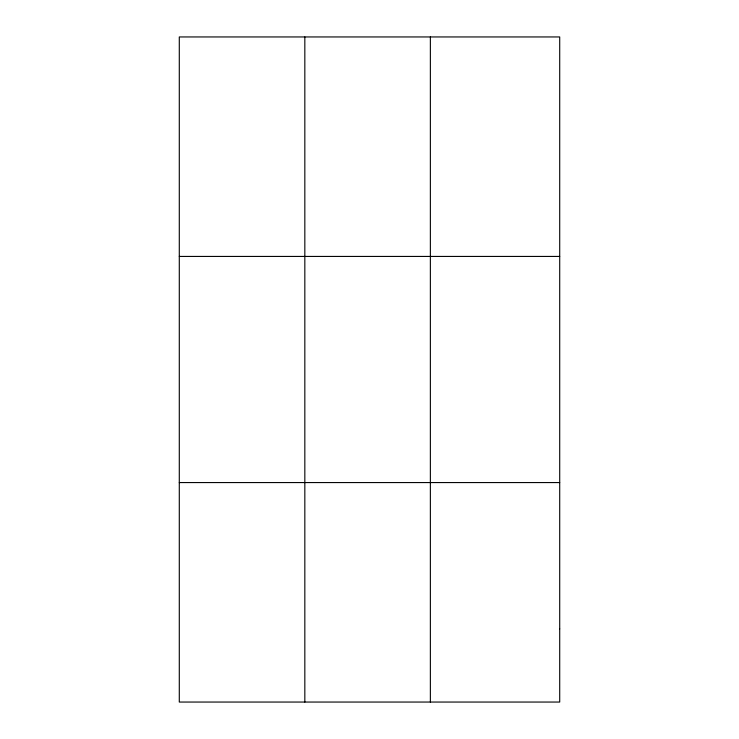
<?xml version="1.0" encoding="UTF-8"?>
<svg xmlns="http://www.w3.org/2000/svg" width="739" height="739" viewBox="0 0 739 739"><rect width="100%" height="100%" fill="white"/><g stroke="black" fill="none" stroke-linecap="round" stroke-linejoin="round"><path stroke-width="1.11" d="M304.828 702.05L304.828 36.95M430.366 702.05L430.366 36.95M179.291 256.433L559.709 256.433M179.291 482.567L559.709 482.567M559.709 628.889L559.709 702.05L179.291 702.05L179.291 36.95L559.709 36.95L559.709 628.889"/></g></svg>
